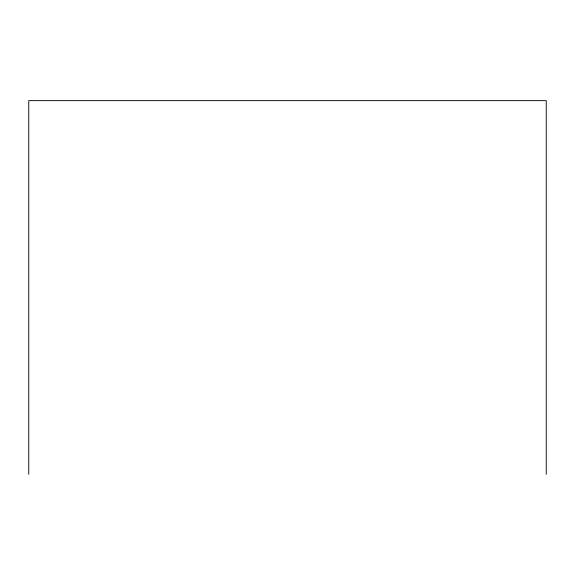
<?xml version="1.0" encoding="UTF-8"?>
<svg xmlns="http://www.w3.org/2000/svg" width="575" height="575" viewBox="0 0 575 575"><rect width="100%" height="100%" fill="white"/><g stroke="black" fill="none" stroke-linecap="round" stroke-linejoin="round"><path stroke-width="0.86" d="M546.25 474.368L546.25 100.632L28.75 100.632L28.75 474.368"/></g></svg>
